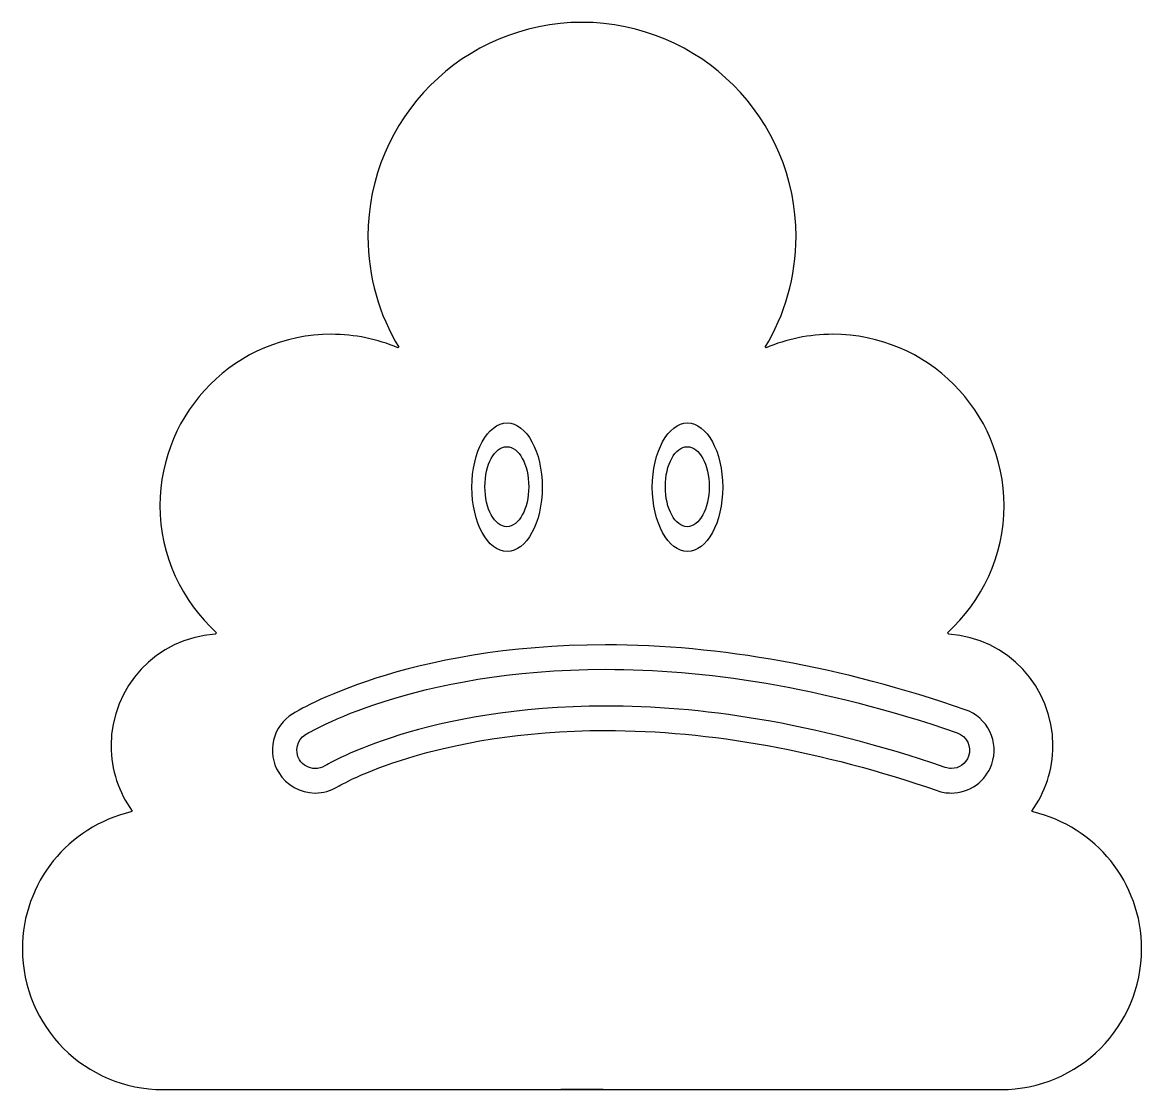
# Model space of a CAD drawing. Header units: centimetres. Extents: x -10.3 to 10.3, y -9.8 to 9.8.
import ezdxf

# ---------------------------------------------------------------- set-up
doc = ezdxf.new("R2010")
doc.units = ezdxf.units.CM
doc.header["$MEASUREMENT"] = 0
doc.layers.add('Camada 1', color=7, linetype='Continuous')

msp = doc.modelspace()

# ---------------------------------------------------------------- linework, layer by layer
at = {"layer": 'Camada 1'}
for points, knots in [([(0.3865, -9.79872), (0.3865, -9.79872), (-7.69263, -9.79872), (-7.69263, -9.79872), (-7.69263, -9.79872), (-9.11939, -9.79872), (-10.27602, -8.64273), (-10.27602, -7.21589), (-10.27602, -7.21589), (-10.27602, -7.21589), (-10.27602, -7.21589), (-10.27602, -7.21589), (-10.27602, -7.21589), (-10.27602, -5.99293), (-9.42575, -4.96818), (-8.28397, -4.70073), (-8.28397, -4.70073), (-8.28397, -4.70073), (-8.25894, -4.68292), (-8.25894, -4.68292), (-8.25894, -4.68292), (-8.50347, -4.34539), (-8.64761, -3.93039), (-8.64761, -3.48166), (-8.64761, -3.48166), (-8.64761, -2.39676), (-7.80457, -1.50858), (-6.73777, -1.4367), (-6.73777, -1.4367), (-6.73777, -1.4367), (-6.71131, -1.40823), (-6.71131, -1.40823), (-6.71131, -1.40823), (-7.34864, -0.83271), (-7.74916, 0.00004), (-7.74916, 0.92606), (-7.74916, 0.92606), (-7.74916, 2.66297), (-6.34136, 4.0709), (-4.60459, 4.0709), (-4.60459, 4.0709), (-4.17044, 4.0709), (-3.75681, 3.9829), (-3.38057, 3.82378), (-3.38057, 3.82378), (-3.38057, 3.82378), (-3.36398, 3.8337), (-3.36398, 3.8337), (-3.36398, 3.8337), (-3.72355, 4.42711), (-3.93053, 5.12323), (-3.93053, 5.86763), (-3.93053, 5.86763), (-3.93057, 8.0384), (-2.17077, 9.79872), (0, 9.79872), (0, 9.79872), (2.17077, 9.79872), (3.93057, 8.03839), (3.93057, 5.86762), (3.93057, 5.86762), (3.93057, 5.12324), (3.72359, 4.42712), (3.36402, 3.83369), (3.36402, 3.83369), (3.36402, 3.83369), (3.38061, 3.82377), (3.38061, 3.82377), (3.38061, 3.82377), (3.75685, 3.98292), (4.17047, 4.07089), (4.60463, 4.07089), (4.60463, 4.07089), (6.34143, 4.07089), (7.74923, 2.66296), (7.74923, 0.92605), (7.74923, 0.92605), (7.74923, 0.00003), (7.3487, -0.83271), (6.71138, -1.40824), (6.71138, -1.40824), (6.71138, -1.40824), (6.73781, -1.43671), (6.73781, -1.43671), (6.73781, -1.43671), (7.80458, -1.5086), (8.64765, -2.39678), (8.64765, -3.48167), (8.64765, -3.48167), (8.64765, -3.9304), (8.5035, -4.34543), (8.259, -4.68293), (8.259, -4.68293), (8.259, -4.68293), (8.284, -4.70074), (8.284, -4.70074), (8.284, -4.70074), (9.42578, -4.96815), (10.27605, -5.99294), (10.27605, -7.2159), (10.27605, -7.2159), (10.27605, -7.2159), (10.27605, -7.2159), (10.27605, -7.2159), (10.27605, -7.2159), (10.27605, -8.64277), (9.1194, -9.79874), (7.69266, -9.79874), (7.69266, -9.79874), (7.69266, -9.79874), (-0.3865, -9.79872), (-0.3865, -9.79872), (-0.3865, -9.79872), (-0.3865, -9.79872), (0.3865, -9.79872), (0.3865, -9.79872)], [0, 0, 0, 0, 0.03333333, 0.03333333, 0.03333333, 0.03333333, 0.06666667, 0.06666667, 0.06666667, 0.06666667, 0.1, 0.1, 0.1, 0.1, 0.13333333, 0.13333333, 0.13333333, 0.13333333, 0.16666667, 0.16666667, 0.16666667, 0.16666667, 0.2, 0.2, 0.2, 0.2, 0.23333333, 0.23333333, 0.23333333, 0.23333333, 0.26666667, 0.26666667, 0.26666667, 0.26666667, 0.3, 0.3, 0.3, 0.3, 0.33333333, 0.33333333, 0.33333333, 0.33333333, 0.36666667, 0.36666667, 0.36666667, 0.36666667, 0.4, 0.4, 0.4, 0.4, 0.43333333, 0.43333333, 0.43333333, 0.43333333, 0.46666667, 0.46666667, 0.46666667, 0.46666667, 0.5, 0.5, 0.5, 0.5, 0.53333333, 0.53333333, 0.53333333, 0.53333333, 0.56666667, 0.56666667, 0.56666667, 0.56666667, 0.6, 0.6, 0.6, 0.6, 0.63333333, 0.63333333, 0.63333333, 0.63333333, 0.66666667, 0.66666667, 0.66666667, 0.66666667, 0.7, 0.7, 0.7, 0.7, 0.73333333, 0.73333333, 0.73333333, 0.73333333, 0.76666667, 0.76666667, 0.76666667, 0.76666667, 0.8, 0.8, 0.8, 0.8, 0.83333333, 0.83333333, 0.83333333, 0.83333333, 0.86666667, 0.86666667, 0.86666667, 0.86666667, 0.9, 0.9, 0.9, 0.9, 0.93333333, 0.93333333, 0.93333333, 0.93333333, 1, 1, 1, 1]), ([(-1.37546, 2.44238), (-1.73217, 2.44238), (-2.02139, 1.91446), (-2.02139, 1.2634), (-2.02139, 1.2634), (-2.02139, 0.61208), (-1.7322, 0.08389), (-1.37546, 0.08389), (-1.37546, 0.08389), (-1.01915, 0.08389), (-0.72996, 0.61208), (-0.72996, 1.2634), (-0.72996, 1.2634), (-0.72996, 1.91446), (-1.01915, 2.44238), (-1.37546, 2.44238)], [0, 0, 0, 0, 0.2, 0.2, 0.2, 0.2, 0.4, 0.4, 0.4, 0.4, 0.6, 0.6, 0.6, 0.6, 1, 1, 1, 1]), ([(1.9372, 2.44238), (1.58049, 2.44238), (1.29143, 1.91446), (1.29143, 1.2634), (1.29143, 1.2634), (1.29143, 0.61208), (1.58049, 0.08389), (1.9372, 0.08389), (1.9372, 0.08389), (2.2942, 0.08389), (2.58326, 0.61208), (2.58326, 1.2634), (2.58326, 1.2634), (2.58326, 1.91446), (2.2942, 2.44238), (1.9372, 2.44238)], [0, 0, 0, 0, 0.2, 0.2, 0.2, 0.2, 0.4, 0.4, 0.4, 0.4, 0.6, 0.6, 0.6, 0.6, 1, 1, 1, 1]), ([(-1.3806, 2.00717), (-1.60266, 2.00717), (-1.78279, 1.67832), (-1.78279, 1.27274), (-1.78279, 1.27274), (-1.78279, 0.86732), (-1.60266, 0.53804), (-1.3806, 0.53804), (-1.3806, 0.53804), (-1.15851, 0.53804), (-0.97827, 0.86729), (-0.97827, 1.27274), (-0.97827, 1.27274), (-0.97827, 1.67832), (-1.15853, 2.00717), (-1.3806, 2.00717)], [0, 0, 0, 0, 0.2, 0.2, 0.2, 0.2, 0.4, 0.4, 0.4, 0.4, 0.6, 0.6, 0.6, 0.6, 1, 1, 1, 1]), ([(1.9323, 2.00717), (1.71037, 2.00717), (1.5304, 1.67832), (1.5304, 1.27274), (1.5304, 1.27274), (1.5304, 0.86732), (1.7104, 0.53804), (1.9323, 0.53804), (1.9323, 0.53804), (2.15426, 0.53804), (2.33478, 0.86729), (2.33478, 1.27274), (2.33478, 1.27274), (2.33479, 1.67832), (2.15426, 2.00717), (1.9323, 2.00717)], [0, 0, 0, 0, 0.2, 0.2, 0.2, 0.2, 0.4, 0.4, 0.4, 0.4, 0.6, 0.6, 0.6, 0.6, 1, 1, 1, 1]), ([(0.43426, -1.63175), (2.53103, -1.63175), (4.7525, -2.03259), (7.03736, -2.82264), (7.03736, -2.82264), (7.23604, -2.89138), (7.396, -3.0332), (7.48773, -3.22237), (7.48773, -3.22237), (7.57946, -3.41104), (7.59192, -3.62459), (7.52345, -3.82295), (7.52345, -3.82295), (7.41412, -4.1396), (7.1153, -4.35235), (6.78024, -4.35235), (6.78024, -4.35235), (6.69258, -4.35235), (6.60622, -4.33745), (6.52367, -4.30851), (6.52367, -4.30851), (4.40393, -3.57585), (2.35508, -3.20398), (0.43317, -3.20398), (0.43317, -3.20398), (-2.70709, -3.20398), (-4.42154, -4.19672), (-4.49245, -4.23842), (-4.49245, -4.23842), (-4.49094, -4.23763), (-4.49054, -4.23763), (-4.4892, -4.23654), (-4.4892, -4.23654), (-4.61263, -4.31179), (-4.75402, -4.35237), (-4.89912, -4.35237), (-4.89912, -4.35237), (-5.17476, -4.35237), (-5.4254, -4.21164), (-5.56952, -3.97724), (-5.56952, -3.97724), (-5.6794, -3.79809), (-5.71298, -3.58695), (-5.66398, -3.38235), (-5.66398, -3.38235), (-5.61487, -3.17854), (-5.48941, -3.00558), (-5.31256, -2.89734), (-5.31256, -2.89734), (-5.22932, -2.84535), (-3.23338, -1.63176), (0.43313, -1.63176), (0.43313, -1.63176), (0.43313, -1.63176), (0.43426, -1.63178), (0.43426, -1.63178), (0.43426, -1.63178), (0.43426, -1.63178), (0.43426, -1.63175), (0.43426, -1.63175)], [0, 0, 0, 0, 0.0625, 0.0625, 0.0625, 0.0625, 0.125, 0.125, 0.125, 0.125, 0.1875, 0.1875, 0.1875, 0.1875, 0.25, 0.25, 0.25, 0.25, 0.3125, 0.3125, 0.3125, 0.3125, 0.375, 0.375, 0.375, 0.375, 0.4375, 0.4375, 0.4375, 0.4375, 0.5, 0.5, 0.5, 0.5, 0.5625, 0.5625, 0.5625, 0.5625, 0.625, 0.625, 0.625, 0.625, 0.6875, 0.6875, 0.6875, 0.6875, 0.75, 0.75, 0.75, 0.75, 0.8125, 0.8125, 0.8125, 0.8125, 0.875, 0.875, 0.875, 0.875, 1, 1, 1, 1]), ([(0.43426, -2.08078), (0.4341, -2.08078), (0.43357, -2.08078), (0.43315, -2.08078), (0.43315, -2.08078), (-3.10359, -2.08078), (-5.03714, -3.2546), (-5.07571, -3.27868), (-5.07571, -3.27868), (-5.23417, -3.37586), (-5.2837, -3.58369), (-5.18641, -3.74175), (-5.18641, -3.74175), (-5.12294, -3.8457), (-5.01237, -3.90309), (-4.89913, -3.90309), (-4.89913, -3.90309), (-4.83891, -3.90309), (-4.77814, -3.88684), (-4.72305, -3.8533), (-4.72305, -3.8533), (-4.72305, -3.8533), (-4.72305, -3.8533), (-4.72305, -3.8533), (-4.72305, -3.8533), (-4.72305, -3.8533), (-4.72305, -3.8533), (-4.7213, -3.85219), (-4.7213, -3.85219), (-4.64661, -3.80779), (-2.84609, -2.75496), (0.43313, -2.75496), (0.43313, -2.75496), (2.12607, -2.75496), (4.21498, -3.03481), (6.67034, -3.88415), (6.67034, -3.88415), (6.70659, -3.89685), (6.74395, -3.90309), (6.7802, -3.90309), (6.7802, -3.90309), (6.9204, -3.90309), (7.05084, -3.81541), (7.09905, -3.67629), (7.09905, -3.67629), (7.15967, -3.50037), (7.06656, -3.3082), (6.89064, -3.24729), (6.89064, -3.24729), (4.36766, -2.37497), (2.20189, -2.08078), (0.43426, -2.08078), (0.43426, -2.08078), (0.43426, -2.08078), (0.43426, -2.08078), (0.43426, -2.08078)], [0, 0, 0, 0, 0.06666667, 0.06666667, 0.06666667, 0.06666667, 0.13333333, 0.13333333, 0.13333333, 0.13333333, 0.2, 0.2, 0.2, 0.2, 0.26666667, 0.26666667, 0.26666667, 0.26666667, 0.33333333, 0.33333333, 0.33333333, 0.33333333, 0.4, 0.4, 0.4, 0.4, 0.46666667, 0.46666667, 0.46666667, 0.46666667, 0.53333333, 0.53333333, 0.53333333, 0.53333333, 0.6, 0.6, 0.6, 0.6, 0.66666667, 0.66666667, 0.66666667, 0.66666667, 0.73333333, 0.73333333, 0.73333333, 0.73333333, 0.8, 0.8, 0.8, 0.8, 0.86666667, 0.86666667, 0.86666667, 0.86666667, 1, 1, 1, 1])]:
    msp.add_open_spline(points, degree=3, knots=knots, dxfattribs=at)

doc.saveas('drawing.dxf')
